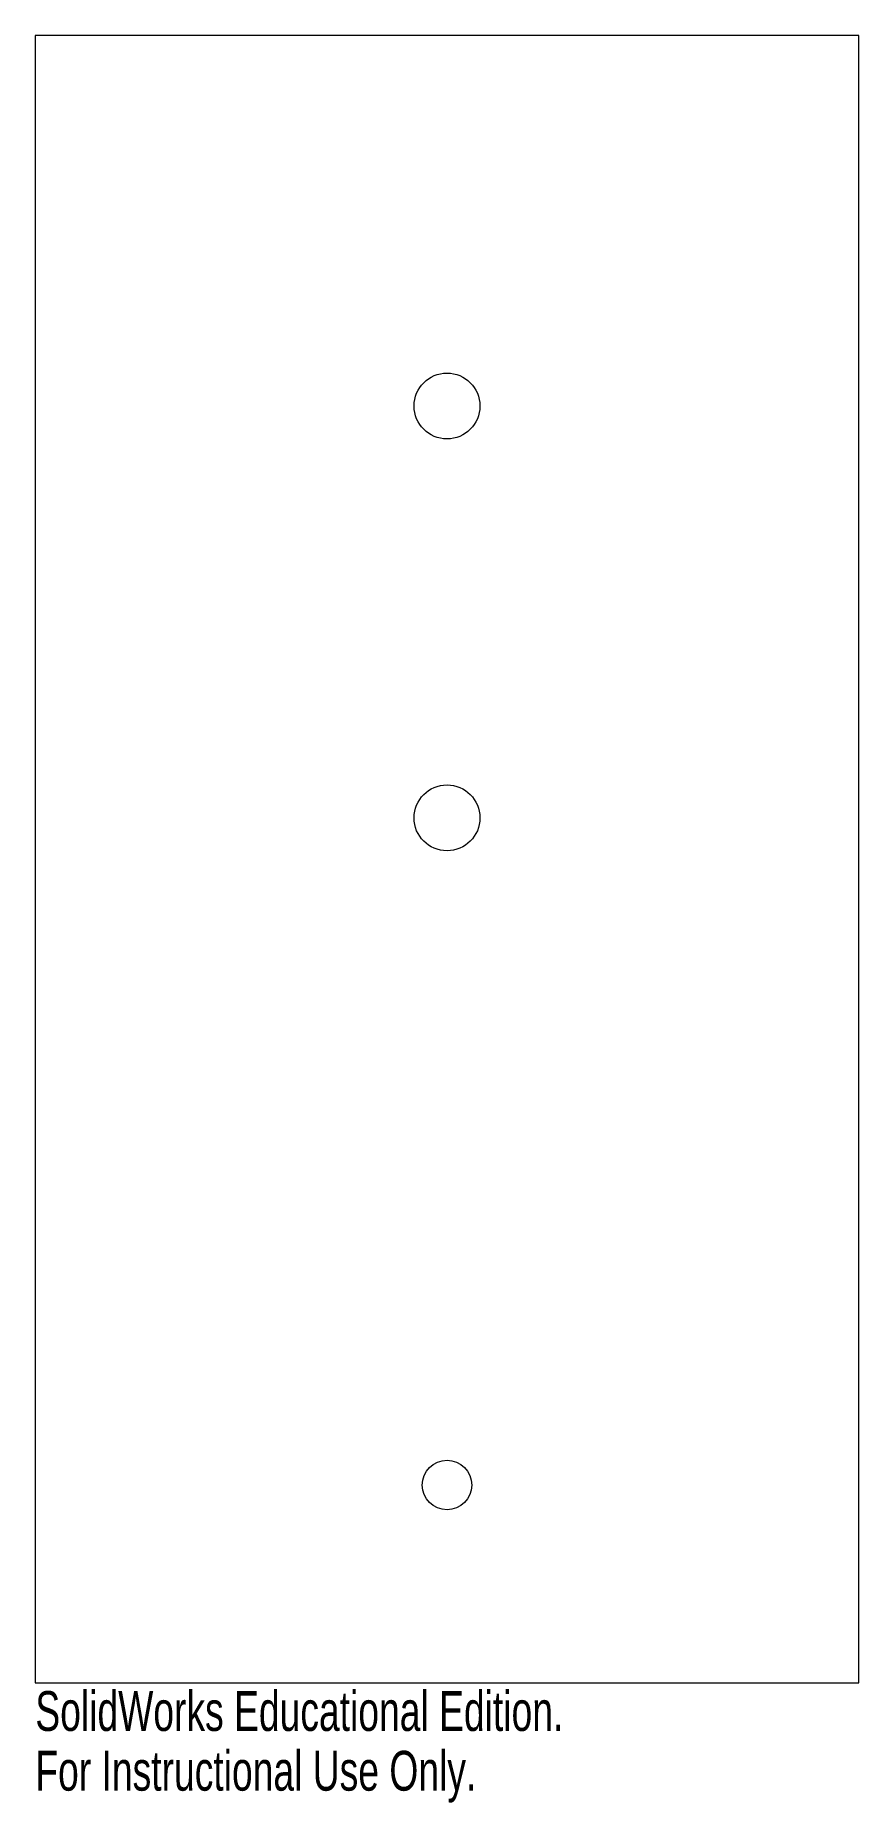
# Model space of a CAD drawing. Header units: millimetres. Extents: x 0 to 100, y -15 to 200.
import ezdxf

# ---------------------------------------------------------------- set-up
doc = ezdxf.new("R2010")
doc.units = ezdxf.units.MM
doc.styles.add('SLDTEXTSTYLE0', font='TXT', dxfattribs={"width": 0.7})

msp = doc.modelspace()

# ---------------------------------------------------------------- linework, layer by layer
at = {"color": 7, "linetype": 'Continuous', "lineweight": 15}
for p, q in [((100, 200), (0, 200)), ((0, 200), (0, 0)), ((100, 0), (100, 200)), ((0, 0), (100, 0))]:
    msp.add_line(p, q, dxfattribs=at)
for centre, radius in [((50, 155), 4), ((50, 105), 4), ((50, 24), 3)]:
    msp.add_circle(centre, radius, dxfattribs=at)

# ---------------------------------------------------------------- texts
at = {"color": 7, "linetype": 'Continuous', "char_height": 4.8336, "attachment_point": 1, "style": 'SLDTEXTSTYLE0'}
for s, insert in [('SolidWorks Educational Edition.', (0, -1.02)), ('For Instructional Use Only.', (0, -8.27))]:
    msp.add_mtext(s, dxfattribs=dict(at, insert=insert))

doc.saveas('drawing.dxf')
